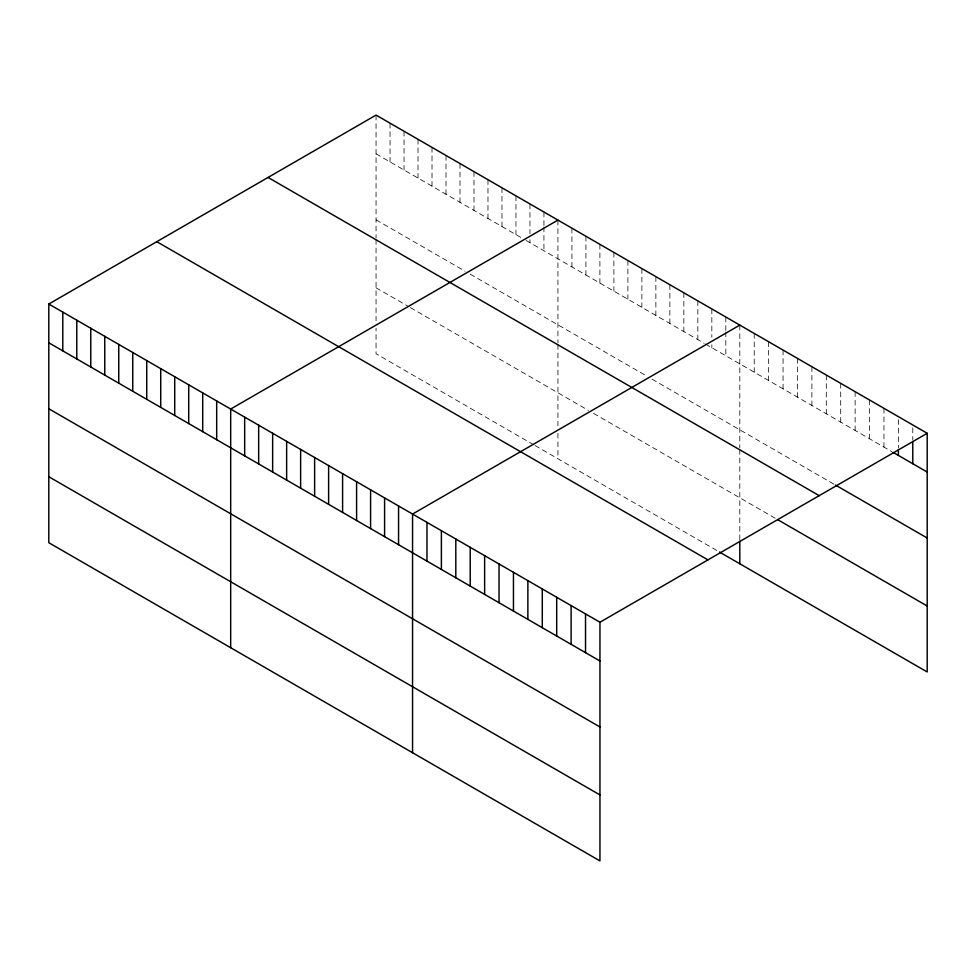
<?xml version="1.0" encoding="UTF-8"?>
<svg xmlns="http://www.w3.org/2000/svg" width="976" height="976" viewBox="0 0 976 976"><rect width="100%" height="100%" fill="white"/><g stroke="black" fill="none" stroke-linecap="round" stroke-linejoin="round"><path stroke-width="0.73" stroke-dasharray="4.88 3.66" d="M376.053 115.095L376.053 237.949M376.053 153.842L521.05 237.558M526.137 240.499L704.196 343.296M705.465 344.028L891.82 451.62M376.053 219.82L465.088 271.218M470.176 274.158L646.966 376.224M652.053 379.164L834.163 484.303M376.053 287.798L409.127 306.879M410.396 307.623L588.455 410.42M593.542 413.36L775.188 518.232M533.762 444.824L376.053 353.763L376.053 328.278M535.043 445.556L718.19 551.294M912.78 427.952L912.78 439.883M898.371 419.631L898.371 447.947M883.951 408.334L883.951 447.081M869.543 400.014L869.543 438.761M855.122 391.681L855.122 430.44M840.714 383.361L840.714 422.12M826.294 375.04L826.294 413.787M811.886 366.72L811.886 405.467M797.465 358.399L797.465 397.147M783.057 350.079L783.057 388.826M768.637 341.759L768.637 380.506M754.228 333.426L754.228 372.185M739.808 325.106L739.808 447.96M739.808 449.472L739.808 539.789M725.815 317.029L725.815 330.449M725.815 331.938L725.815 355.776M711.833 308.953L711.833 337.269M711.833 344.723L711.833 347.7M697.84 300.876L697.84 339.624M683.847 292.8L683.847 331.547M669.853 284.724L669.853 323.471M655.872 276.647L655.872 315.394M641.879 268.571L641.879 307.318M627.885 260.494L627.885 299.242M613.892 252.406L613.892 291.165M599.898 244.329L599.898 283.089M585.917 236.253L585.917 275.012M571.924 228.177L571.924 266.936M557.93 220.1L557.93 342.954M557.93 344.467L557.93 425.78M557.93 433.283L557.93 458.769M543.937 212.024L543.937 225.444M543.937 226.932L543.937 250.771M529.956 203.947L529.956 233.752M529.956 239.718L529.956 242.695M515.962 195.871L515.962 234.618M501.969 187.795L501.969 226.542M487.976 179.718L487.976 218.465M473.982 171.642L473.982 210.389M460.001 163.565L460.001 202.313M446.008 155.477L446.008 194.236M432.014 147.4L432.014 186.16M418.021 139.324L418.021 178.083M404.04 131.248L404.04 170.007M390.046 123.171L390.046 161.918M376.053 239.462L376.053 320.775"/><path stroke-width="1.46" d="M48.8 304.036L599.947 622.237L599.947 860.905L48.8 542.705L48.8 304.036L376.053 115.095L927.2 433.295L927.2 671.964L719.458 552.026M557.93 220.1L230.678 409.042L230.678 647.71M739.808 325.106L412.555 514.047L412.555 752.716M599.947 622.237L927.2 433.295M893.125 452.376L927.2 472.055M835.468 485.06L927.2 538.02M268.058 177.449L819.206 495.649M777.811 519.744L927.2 605.998M156.794 241.682L707.942 559.882M48.8 342.783L599.947 660.984M48.8 408.761L599.947 726.961M48.8 476.727L599.947 794.928M912.78 441.372L912.78 463.722M898.371 449.448L898.371 455.402M739.808 541.29L739.808 563.774M585.527 613.916L585.527 652.663M571.119 605.596L571.119 644.343M556.698 597.263L556.698 636.023M542.29 588.943L542.29 627.702M527.87 580.622L527.87 619.37M513.461 572.302L513.461 611.049M499.041 563.982L499.041 602.729M484.633 555.661L484.633 594.408M470.212 547.341L470.212 586.088M455.804 539.008L455.804 577.768M441.384 530.688L441.384 569.447M426.976 522.367L426.976 561.115M398.562 505.971L398.562 544.718M384.581 497.894L384.581 536.641M370.587 489.818L370.587 528.565M356.594 481.741L356.594 520.489M342.6 473.665L342.6 512.412M328.619 465.576L328.619 504.336M314.626 457.5L314.626 496.259M300.632 449.424L300.632 488.183M286.639 441.347L286.639 480.107M272.646 433.271L272.646 472.018M258.664 425.194L258.664 463.942M244.671 417.118L244.671 455.865M216.684 400.965L216.684 439.712M202.703 392.889L202.703 431.636M188.71 384.812L188.71 423.56M174.716 376.724L174.716 415.483M160.723 368.647L160.723 407.407M146.729 360.571L146.729 399.33M132.748 352.495L132.748 391.254M118.755 344.418L118.755 383.178M104.761 336.342L104.761 375.089M90.768 328.265L90.768 367.013M76.787 320.189L76.787 358.936M62.793 312.113L62.793 350.86"/></g></svg>
